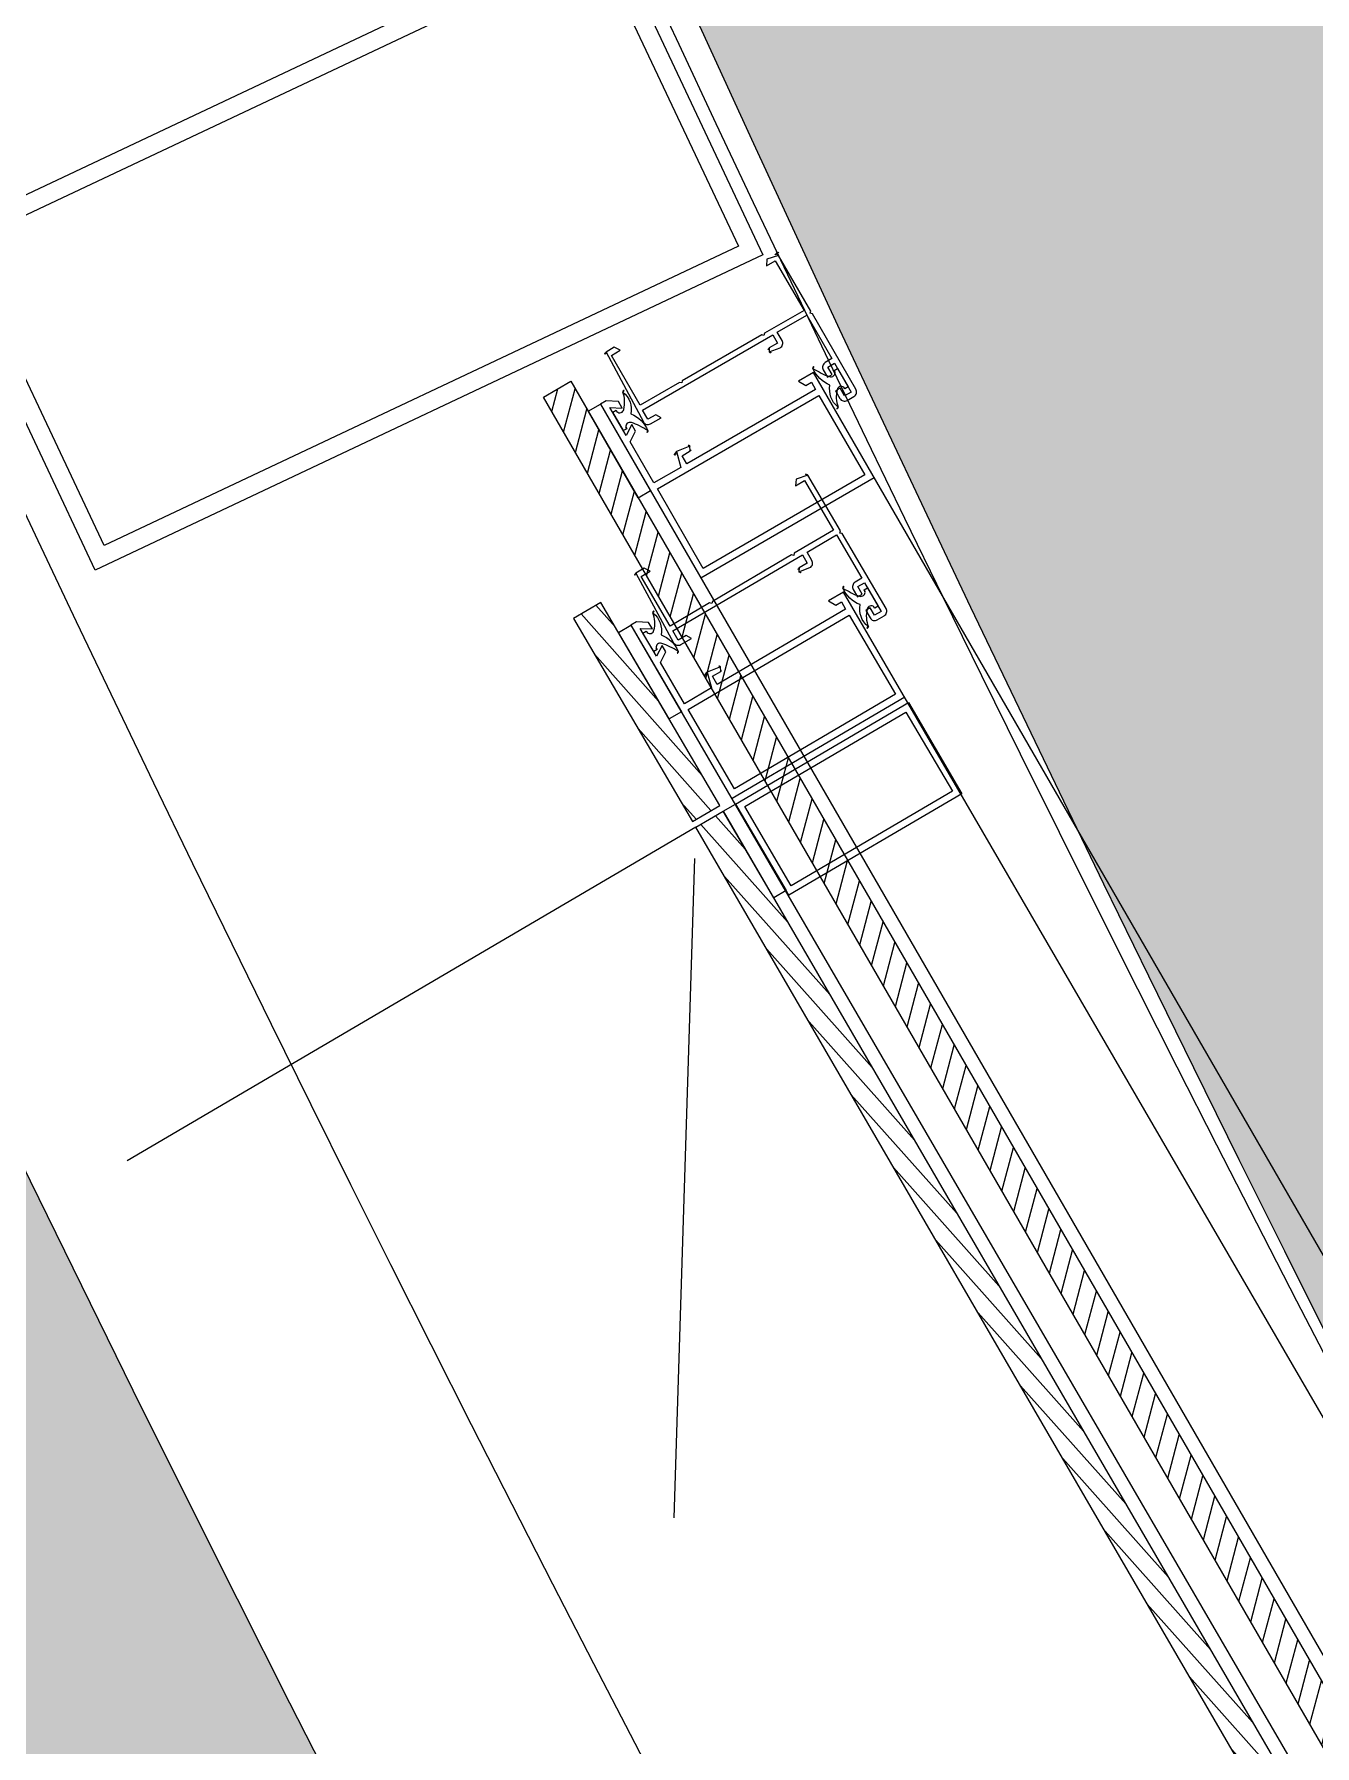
# Model space of a CAD drawing. Header units: millimetres. Extents: x 837111 to 838100, y 1172930 to 1173673.
# Drawn here: x 837821.2411 to 837821.4839, y 1173298.5622 to 1173298.8866 of the extents above; entities that cross this region are included whole.
import ezdxf

# ---------------------------------------------------------------- set-up
doc = ezdxf.new("R2010")
doc.units = ezdxf.units.MM
doc.linetypes.add('OLD-ANT-PLANTAS PROPUESTAS$0$HIDDEN', pattern=[0.375, 0.25, -0.125])
doc.linetypes.add('OLD-ANT-PLANTAS PROPUESTAS$0$KCIG-AP-DW-XR-VENTANERIA$0$HIDDEN', pattern=[0.375, 0.25, -0.125])
for name, color, linetype in [('.', 255, 'Continuous'), ('INT-MUEBLES', 251, 'Continuous'), ('OLD-ANT-PLANTAS PROPUESTAS$0$A-ANOTAC-TEXTO', 1, 'Continuous'), ('OLD-ANT-PLANTAS PROPUESTAS$0$A-BORDE DE LOSA PERFIL IPE', 2, 'Continuous'), ('OLD-ANT-PLANTAS PROPUESTAS$0$A-FONDO_253', 253, 'Continuous'), ('OLD-ANT-PLANTAS PROPUESTAS$0$A-Linea-3', 3, 'Continuous'), ('OLD-ANT-PLANTAS PROPUESTAS$0$KCIG-AP-DW-XR-VENTANERIA$0$A-A BORDILLO', 1, 'Continuous'), ('OLD-ANT-PLANTAS PROPUESTAS$0$KCIG-AP-DW-XR-VENTANERIA$0$A-A PERFIL ESTRUCTURAL VENTANERIA', 1, 'Continuous')]:
    doc.layers.add(name, color=color, linetype=linetype)
pattern_1 = [(322.89836094, (340.6535, 1859.182), (4.213567166, 5.571003207), [5.08, -1.905]), (52.89836094, (340.6535, 1859.182), (-5.571003207, 4.213567166), [5.08, -1.905])]
pattern_2 = [(360, (-849.747, 1687.621), (9e-16, 6.985), [5.08, -1.905]), (90, (-849.747, 1687.621), (-6.985, 9e-16), [5.08, -1.905])]
pattern_3 = [(180, (851.0446, -1688.314), (3e-08, -6.985), [5.08, -1.905]), (270, (851.0446, -1688.314), (6.985, 3e-08), [5.08, -1.905])]

# ---------------------------------------------------------------- blocks, each defined once
blk = doc.blocks.new('OLD-ANT-PLANTAS PROPUESTAS$0$2DA ETAPA')
at = {"layer": 'OLD-ANT-PLANTAS PROPUESTAS$0$A-ANOTAC-TEXTO', "linetype": 'OLD-ANT-PLANTAS PROPUESTAS$0$HIDDEN', "ltscale": 0.01}
blk.add_ellipse((-1.85304, 9.83103, 0.00111), major_axis=(-4.97409, -19.28), ratio=0.513618, dxfattribs=at)
blk = doc.blocks.new('OLD-ANT-PLANTAS PROPUESTAS$0$v2')
at = {"extrusion": (5.78844e-07, -2.7364e-08, 1)}
h = blk.add_hatch(dxfattribs=at)
h.set_pattern_fill('ANSI31', color=251, scale=0.001, angle=-74.2033)
h.set_pattern_definition([(7.89836093503, (339.7736602, 1857.951647), (-0.000436296468011, 0.0031448800282366), [])])
h.paths.add_polyline_path([(1375994.96036, 428918.90568), (1375994.96071, 428918.91167), (1375995.94197, 428918.85026), (1375995.94162, 428918.84427)])
h.paths.add_polyline_path([(1375995.98778, 428918.84756), (1375995.94327, 428918.85019), (1375995.94292, 428918.8442), (1375995.98743, 428918.84157)])
h.paths.add_polyline_path([(1375994.9149, 428918.91437), (1375994.95941, 428918.91175), (1375994.95906, 428918.90576), (1375994.91455, 428918.90838)])
h = blk.add_hatch(dxfattribs=at)
h.set_pattern_fill('ANGLE', color=255, angle=-74.2033)
h.set_pattern_definition(pattern_1)
edge = h.paths.add_edge_path()
edge.add_line((1375995.96348, 428918.80221), (1375995.96368, 428918.80551))
edge.add_line((1375995.96368, 428918.80551), (1375995.96223, 428918.80478))
edge.add_line((1375995.96223, 428918.80478), (1375995.96216, 428918.80359))
edge.add_line((1375995.96216, 428918.80359), (1375995.96057, 428918.80369))
edge.add_line((1375995.96057, 428918.80369), (1375995.96223, 428918.83184))
edge.add_line((1375995.96223, 428918.83184), (1375995.96402, 428918.83173))
edge.add_line((1375995.96402, 428918.83173), (1375995.96392, 428918.82994))
edge.add_arc((1375995.96432, 428918.82991), 0.0004, 176.626, 266.626)
edge.add_line((1375995.96429, 428918.82951), (1375995.96469, 428918.82949))
edge.add_arc((1375995.96471, 428918.82989), 0.0004, 266.626, 356.626)
edge.add_line((1375995.96511, 428918.82986), (1375995.96525, 428918.83216))
edge.add_arc((1375995.96445, 428918.83221), 0.0008, -3.374, 86.626)
edge.add_line((1375995.9645, 428918.83301), (1375995.9623, 428918.83314))
edge.add_line((1375995.9623, 428918.83314), (1375995.96265, 428918.83903))
edge.add_line((1375995.96265, 428918.83903), (1375995.97167, 428918.83849))
edge.add_line((1375995.97167, 428918.83849), (1375995.97279, 428918.83652))
edge.add_line((1375995.97279, 428918.83652), (1375995.97422, 428918.83644))
edge.add_line((1375995.97422, 428918.83644), (1375995.97307, 428918.83846))
edge.add_line((1375995.97307, 428918.83846), (1375995.97919, 428918.8381))
edge.add_line((1375995.97919, 428918.8381), (1375995.97781, 428918.83623))
edge.add_line((1375995.97781, 428918.83623), (1375995.97924, 428918.83614))
edge.add_line((1375995.97924, 428918.83614), (1375995.98062, 428918.83802))
edge.add_line((1375995.98062, 428918.83802), (1375995.98069, 428918.83926))
edge.add_line((1375995.98069, 428918.83926), (1375994.92097, 428918.9053))
edge.add_line((1375994.92097, 428918.9053), (1375994.92089, 428918.90405))
edge.add_line((1375994.92089, 428918.90405), (1375994.92204, 428918.90203))
edge.add_line((1375994.92204, 428918.90203), (1375994.92347, 428918.90195))
edge.add_line((1375994.92347, 428918.90195), (1375994.92232, 428918.90397))
edge.add_line((1375994.92232, 428918.90397), (1375994.92844, 428918.90361))
edge.add_line((1375994.92844, 428918.90361), (1375994.92706, 428918.90174))
edge.add_line((1375994.92706, 428918.90174), (1375994.92849, 428918.90165))
edge.add_line((1375994.92849, 428918.90165), (1375994.92983, 428918.90347))
edge.add_line((1375994.92983, 428918.90347), (1375994.93886, 428918.90294))
edge.add_line((1375994.93886, 428918.90294), (1375994.93851, 428918.89705))
edge.add_line((1375994.93851, 428918.89705), (1375994.93631, 428918.89718))
edge.add_arc((1375994.93627, 428918.89638), 0.0008, 86.626, 176.626)
edge.add_line((1375994.93547, 428918.89643), (1375994.93533, 428918.89414))
edge.add_arc((1375994.93573, 428918.89411), 0.0004, 176.626, 266.626)
edge.add_line((1375994.93571, 428918.89371), (1375994.93611, 428918.89369))
edge.add_arc((1375994.93613, 428918.89409), 0.0004, 266.6261, 356.6261)
edge.add_line((1375994.93653, 428918.89406), (1375994.93664, 428918.89586))
edge.add_line((1375994.93664, 428918.89586), (1375994.93843, 428918.89576))
edge.add_line((1375994.93843, 428918.89576), (1375994.93677, 428918.8676))
edge.add_line((1375994.93677, 428918.8676), (1375994.93518, 428918.8677))
edge.add_line((1375994.93518, 428918.8677), (1375994.93525, 428918.86889))
edge.add_line((1375994.93525, 428918.86889), (1375994.9339, 428918.86978))
edge.add_line((1375994.9339, 428918.86978), (1375994.9337, 428918.86648))
edge.add_line((1375994.9337, 428918.86648), (1375995.96348, 428918.80221))
h = blk.add_hatch(dxfattribs=at)
h.set_pattern_fill('ANGLE', color=255, angle=-74.2033)
h.set_pattern_definition([(322.89836094, (339.774, 1857.9516), (4.213567166, 5.571003207), [5.08, -1.905]), (52.89836094, (339.774, 1857.9516), (-5.571003207, 4.213567166), [5.08, -1.905])])
h.paths.add_polyline_path([(1375995.98069, 428918.83926), (1375995.96173, 428918.84038), (1375995.96189, 428918.84308), (1375995.98085, 428918.84196)])
edge = h.paths.add_edge_path()
edge.add_line((1375995.97407, 428918.83766), (1375995.97411, 428918.8384))
edge.add_line((1375995.97411, 428918.8384), (1375995.97815, 428918.83816))
edge.add_line((1375995.97815, 428918.83816), (1375995.97811, 428918.83742))
edge.add_line((1375995.97811, 428918.83742), (1375995.97778, 428918.83744))
edge.add_arc((1375995.97798, 428918.83669), 0.000773, 105.0725, 227.475)
edge.add_arc((1375995.98134, 428918.83954), 0.00517, 221.361, 258.4675)
edge.add_arc((1375995.98023, 428918.83424), 0.000248, -93.374, 72.8829, ccw=False)
edge.add_arc((1375995.97988, 428918.83989), 0.00591, 228.4619, 273.2312, ccw=False)
edge.add_arc((1375995.97259, 428918.84032), 0.00591, 260.0209, 304.7901, ccw=False)
edge.add_arc((1375995.97159, 428918.83475), 0.000248, 100.3691, 266.626, ccw=False)
edge.add_arc((1375995.9711, 428918.84016), 0.00519, 274.8502, 311.8254)
edge.add_arc((1375995.97412, 428918.83692), 0.000769, 305.2595, 428.6972)
edge.add_line((1375995.9744, 428918.83764), (1375995.97407, 428918.83766))
edge.add_line((1375995.97407, 428918.83766), (1375995.9744, 428918.83764))
edge.add_line((1375995.9744, 428918.83764), (1375995.97407, 428918.83766))
edge = h.paths.add_edge_path()
edge.add_line((1375995.96167, 428918.79875), (1375995.96163, 428918.79801))
edge.add_line((1375995.96163, 428918.79801), (1375995.95759, 428918.79825))
edge.add_line((1375995.95759, 428918.79825), (1375995.95763, 428918.79899))
edge.add_line((1375995.95763, 428918.79899), (1375995.95796, 428918.79897))
edge.add_arc((1375995.95776, 428918.79972), 0.000773, 285.0725, 407.4749)
edge.add_arc((1375995.9544, 428918.79687), 0.00517, 41.3611, 78.4675)
edge.add_arc((1375995.95551, 428918.80217), 0.000248, 86.626, 252.8829, ccw=False)
edge.add_arc((1375995.95585, 428918.79652), 0.00591, 48.4619, 93.2312, ccw=False)
edge.add_arc((1375995.96314, 428918.79609), 0.00591, 80.0209, 124.7901, ccw=False)
edge.add_arc((1375995.96415, 428918.80166), 0.000248, -79.6309, 86.626, ccw=False)
edge.add_arc((1375995.96464, 428918.79625), 0.00519, 94.8501, 131.8254)
edge.add_arc((1375995.96162, 428918.79949), 0.000769, 125.2595, 248.6972)
edge.add_line((1375995.96134, 428918.79877), (1375995.96167, 428918.79875))
edge.add_line((1375995.96167, 428918.79875), (1375995.96134, 428918.79877))
edge.add_line((1375995.96134, 428918.79877), (1375995.96167, 428918.79875))
h.paths.add_polyline_path([(1375995.94146, 428918.84158), (1375995.9225, 428918.8427), (1375995.92265, 428918.84539), (1375995.94162, 428918.84427)])
h = blk.add_hatch(dxfattribs=at)
h.set_pattern_fill('ANGLE', color=255, angle=-74.2033)
h.set_pattern_definition(pattern_1)
edge = h.paths.add_edge_path()
edge.add_line((1375995.97451, 428918.80621), (1375995.97482, 428918.8065))
edge.add_line((1375995.97482, 428918.8065), (1375995.97585, 428918.82387))
edge.add_line((1375995.97585, 428918.82387), (1375995.97557, 428918.82418))
edge.add_line((1375995.97557, 428918.82418), (1375995.97588, 428918.82447))
edge.add_line((1375995.97588, 428918.82447), (1375995.97639, 428918.8331))
edge.add_line((1375995.97639, 428918.8331), (1375995.98727, 428918.83246))
edge.add_line((1375995.98727, 428918.83246), (1375995.98716, 428918.83051))
edge.add_line((1375995.98716, 428918.83051), (1375995.98825, 428918.83114))
edge.add_line((1375995.98825, 428918.83114), (1375995.98835, 428918.83295))
edge.add_arc((1375995.98786, 428918.83298), 0.0005, -3.374, 86.626)
edge.add_line((1375995.98789, 428918.83347), (1375995.97341, 428918.83433))
edge.add_arc((1375995.97335, 428918.83333), 0.001, 86.626, 176.626)
edge.add_line((1375995.97235, 428918.83339), (1375995.97222, 428918.83109))
edge.add_line((1375995.97222, 428918.83109), (1375995.97325, 428918.83161))
edge.add_line((1375995.97325, 428918.83161), (1375995.97335, 428918.83333))
edge.add_line((1375995.97335, 428918.83333), (1375995.97535, 428918.83321))
edge.add_line((1375995.97535, 428918.83321), (1375995.97367, 428918.80476))
edge.add_line((1375995.97367, 428918.80476), (1375995.97187, 428918.80487))
edge.add_line((1375995.97187, 428918.80487), (1375995.97198, 428918.80666))
edge.add_arc((1375995.97158, 428918.80669), 0.0004, -3.374, 86.626)
edge.add_line((1375995.9716, 428918.80709), (1375995.9714, 428918.8071))
edge.add_arc((1375995.97138, 428918.8067), 0.0004, 86.626, 176.626)
edge.add_line((1375995.97098, 428918.80672), (1375995.97088, 428918.80493))
edge.add_arc((1375995.97187, 428918.80487), 0.001, 176.626, 266.626)
edge.add_line((1375995.97181, 428918.80387), (1375995.97361, 428918.80376))
edge.add_line((1375995.97361, 428918.80376), (1375995.97323, 428918.79732))
edge.add_line((1375995.97323, 428918.79732), (1375995.96375, 428918.79788))
edge.add_line((1375995.96375, 428918.79788), (1375995.96383, 428918.79933))
edge.add_arc((1375995.96284, 428918.79939), 0.001, -3.374, 86.626)
edge.add_line((1375995.96289, 428918.80039), (1375995.96125, 428918.80049))
edge.add_line((1375995.96125, 428918.80049), (1375995.96119, 428918.79949))
edge.add_line((1375995.96119, 428918.79949), (1375995.96284, 428918.79939))
edge.add_line((1375995.96284, 428918.79939), (1375995.96275, 428918.79794))
edge.add_line((1375995.96275, 428918.79794), (1375995.95646, 428918.79831))
edge.add_line((1375995.95646, 428918.79831), (1375995.95655, 428918.79976))
edge.add_line((1375995.95655, 428918.79976), (1375995.95819, 428918.79966))
edge.add_line((1375995.95819, 428918.79966), (1375995.95825, 428918.80066))
edge.add_line((1375995.95825, 428918.80066), (1375995.95661, 428918.80076))
edge.add_arc((1375995.95655, 428918.79976), 0.001, 86.626, 176.626)
edge.add_line((1375995.95555, 428918.79982), (1375995.95546, 428918.79832))
edge.add_arc((1375995.95646, 428918.79826), 0.001, 176.626, 266.626)
edge.add_line((1375995.9564, 428918.79726), (1375995.97287, 428918.79629))
edge.add_line((1375995.97287, 428918.79629), (1375995.97319, 428918.79658))
edge.add_line((1375995.97319, 428918.79658), (1375995.97347, 428918.79626))
edge.add_line((1375995.97347, 428918.79626), (1375995.98565, 428918.79554))
edge.add_arc((1375995.98568, 428918.79604), 0.0005, 266.6261, 356.6261)
edge.add_line((1375995.98618, 428918.79601), (1375995.98628, 428918.79781))
edge.add_line((1375995.98628, 428918.79781), (1375995.98528, 428918.79857))
edge.add_line((1375995.98528, 428918.79857), (1375995.98516, 428918.79662))
edge.add_line((1375995.98516, 428918.79662), (1375995.97428, 428918.79726))
edge.add_line((1375995.97428, 428918.79726), (1375995.97479, 428918.8059))
edge.add_line((1375995.97479, 428918.8059), (1375995.97451, 428918.80621))
at = {"color": 251, "linetype": 'OLD-ANT-PLANTAS PROPUESTAS$0$KCIG-AP-DW-XR-VENTANERIA$0$HIDDEN', "ltscale": 0.5, "extrusion": (5.78844e-07, -2.7364e-08, 1), "elevation": 0.78475}
for points in [[(1375995.94197, 428918.85026), (1375995.96009, 428919.1575), (1375994.97882, 428919.21891), (1375994.96071, 428918.91167)], [(1375994.96071, 428918.91167), (1375995.46945, 428919.18821), (1375995.94197, 428918.85026)]]:
    blk.add_lwpolyline(points, dxfattribs=at)
at = {"color": 4, "extrusion": (5.78844e-07, -2.7364e-08, 1), "elevation": 0.78475}
for points in [[(1375994.96036, 428918.90568), (1375994.96071, 428918.91167), (1375995.94197, 428918.85026), (1375995.94162, 428918.84427)], [(1375995.98778, 428918.84756), (1375995.94327, 428918.85019), (1375995.94292, 428918.8442), (1375995.98743, 428918.84157)]]:
    blk.add_lwpolyline(points, close=True, dxfattribs=at)
at = {"color": 2, "extrusion": (5.78844e-07, -2.7364e-08, 1), "elevation": 0.78475}
blk.add_lwpolyline([(1375995.96348, 428918.80221), (1375995.96368, 428918.80551), (1375995.96223, 428918.80478), (1375995.96216, 428918.80359), (1375995.96057, 428918.80369), (1375995.96223, 428918.83184), (1375995.96402, 428918.83173), (1375995.96392, 428918.82994, 0.414213), (1375995.96429, 428918.82951), (1375995.96469, 428918.82949, 0.414214), (1375995.96511, 428918.82986), (1375995.96525, 428918.83216, 0.414214), (1375995.9645, 428918.83301), (1375995.9623, 428918.83314), (1375995.96265, 428918.83903), (1375995.97167, 428918.83849), (1375995.97279, 428918.83652), (1375995.97422, 428918.83644), (1375995.97307, 428918.83846), (1375995.97919, 428918.8381), (1375995.97781, 428918.83623), (1375995.97924, 428918.83614), (1375995.98062, 428918.83802), (1375995.98069, 428918.83926), (1375994.92097, 428918.9053), (1375994.92089, 428918.90405), (1375994.92204, 428918.90203), (1375994.92347, 428918.90195), (1375994.92232, 428918.90397), (1375994.92844, 428918.90361), (1375994.92706, 428918.90174), (1375994.92849, 428918.90165), (1375994.92983, 428918.90347), (1375994.93886, 428918.90294), (1375994.93851, 428918.89705), (1375994.93631, 428918.89718, 0.414214), (1375994.93547, 428918.89643), (1375994.93533, 428918.89414, 0.414214), (1375994.93571, 428918.89371), (1375994.93611, 428918.89369, 0.414213), (1375994.93653, 428918.89406), (1375994.93664, 428918.89586), (1375994.93843, 428918.89576), (1375994.93677, 428918.8676), (1375994.93518, 428918.8677), (1375994.93525, 428918.86889), (1375994.9339, 428918.86978), (1375994.9337, 428918.86648), (1375995.96348, 428918.80221)], format="xyb", dxfattribs=at)
at = {"color": 253, "extrusion": (5.78844e-07, -2.7364e-08, 1), "elevation": 0.78475}
for points in [[(1375995.94146, 428918.84158), (1375995.9225, 428918.8427), (1375995.92265, 428918.84539), (1375995.94162, 428918.84427)], [(1375995.98069, 428918.83926), (1375995.96173, 428918.84038), (1375995.96189, 428918.84308), (1375995.98085, 428918.84196)]]:
    blk.add_lwpolyline(points, close=True, dxfattribs=at)
at = {"color": 2, "extrusion": (5.78844e-07, -2.7364e-08, 1), "elevation": 0.78475}
for points in [[(1375995.9215, 428918.84275), (1375995.94146, 428918.84158), (1375995.93923, 428918.80364), (1375995.91926, 428918.80482)], [(1375995.92272, 428918.84138), (1375995.94009, 428918.84036), (1375995.938, 428918.80502), (1375995.92063, 428918.80604)], [(1375995.94398, 428918.84013), (1375995.96135, 428918.8391), (1375995.95927, 428918.80376), (1375995.9419, 428918.80479)]]:
    blk.add_lwpolyline(points, close=True, dxfattribs=at)
blk.add_lwpolyline([(1375995.94276, 428918.8415), (1375995.94052, 428918.80357)], dxfattribs=at)
at = {"color": 253, "extrusion": (5.78844e-07, -2.7364e-08, 1), "elevation": 0.78475}
for points in [[(1375995.97407, 428918.83766), (1375995.97411, 428918.8384), (1375995.97815, 428918.83816), (1375995.97811, 428918.83742), (1375995.97778, 428918.83744, 0.591413), (1375995.97746, 428918.83612, 0.163337), (1375995.9803, 428918.83447, -0.886725), (1375995.98022, 428918.83399, -0.197866), (1375995.97597, 428918.83547, -0.197866), (1375995.97157, 428918.8345, -0.886725), (1375995.97154, 428918.83499, 0.162749), (1375995.97456, 428918.83629, 0.597526), (1375995.9744, 428918.83764), (1375995.97407, 428918.83766), (1375995.9744, 428918.83764)], [(1375995.96167, 428918.79875), (1375995.96163, 428918.79801), (1375995.95759, 428918.79825), (1375995.95763, 428918.79899), (1375995.95796, 428918.79897, 0.591413), (1375995.95828, 428918.80029, 0.163337), (1375995.95543, 428918.80194, -0.886725), (1375995.95552, 428918.80242, -0.197866), (1375995.95977, 428918.80094, -0.197866), (1375995.96417, 428918.80191, -0.886725), (1375995.9642, 428918.80142, 0.162749), (1375995.96117, 428918.80012, 0.597526), (1375995.96134, 428918.79877), (1375995.96167, 428918.79875), (1375995.96134, 428918.79877)]]:
    blk.add_lwpolyline(points, format="xyb", close=True, dxfattribs=at)
at = {"color": 2, "extrusion": (5.78844e-07, -2.7364e-08, 1), "elevation": 0.78475}
blk.add_lwpolyline([(1375995.97451, 428918.80621), (1375995.97482, 428918.8065), (1375995.97585, 428918.82387), (1375995.97557, 428918.82418), (1375995.97588, 428918.82447), (1375995.97639, 428918.8331), (1375995.98727, 428918.83246), (1375995.98716, 428918.83051), (1375995.98825, 428918.83114), (1375995.98835, 428918.83295, 0.414214), (1375995.98789, 428918.83347), (1375995.97341, 428918.83433, 0.414214), (1375995.97235, 428918.83339), (1375995.97222, 428918.83109), (1375995.97325, 428918.83161), (1375995.97335, 428918.83333), (1375995.97535, 428918.83321), (1375995.97367, 428918.80476), (1375995.97187, 428918.80487), (1375995.97198, 428918.80666, 0.414214), (1375995.9716, 428918.80709), (1375995.9714, 428918.8071, 0.414214), (1375995.97098, 428918.80672), (1375995.97088, 428918.80493, 0.414214), (1375995.97181, 428918.80387), (1375995.97361, 428918.80376), (1375995.97323, 428918.79732), (1375995.96375, 428918.79788), (1375995.96383, 428918.79933, 0.414214), (1375995.96289, 428918.80039), (1375995.96125, 428918.80049), (1375995.96119, 428918.79949), (1375995.96284, 428918.79939), (1375995.96275, 428918.79794), (1375995.95646, 428918.79831), (1375995.95655, 428918.79976), (1375995.95819, 428918.79966), (1375995.95825, 428918.80066), (1375995.95661, 428918.80076, 0.414214), (1375995.95555, 428918.79982), (1375995.95546, 428918.79832, 0.414214), (1375995.9564, 428918.79726), (1375995.97287, 428918.79629), (1375995.97319, 428918.79658), (1375995.97347, 428918.79626), (1375995.98565, 428918.79554, 0.414214), (1375995.98618, 428918.79601), (1375995.98628, 428918.79781), (1375995.98528, 428918.79857), (1375995.98516, 428918.79662), (1375995.97428, 428918.79726), (1375995.97479, 428918.8059)], format="xyb", close=True, dxfattribs=at)
blk = doc.blocks.new('muebles opcion lina 1')
at = {"layer": '.', "true_color": 0xffffff}
h = blk.add_hatch(color=7, dxfattribs=at)
h.dxf.hatch_style = 1
edge = h.paths.add_edge_path()
edge.add_line((-151.38015, -1473.22037), (-150.71886, -1473.04681))
edge.add_arc((-143.97092, -1471.06736), 7.03229, 158.895725, 196.348609, ccw=False)
edge.add_line((-150.53152, -1468.53527), (-151.09162, -1468.34482))
edge.add_arc((-144.25493, -1471.19573), 7.40729, 157.363819, 195.862608)
at = {"layer": 'INT-MUEBLES', "elevation": 0}
blk.add_lwpolyline([(-151.38015, -1473.22037), (-150.71886, -1473.04681, -0.164889), (-150.53152, -1468.53527), (-151.09162, -1468.34482, 0.169581), (-151.38015, -1473.22037)], format="xyb", dxfattribs=at)
blk = doc.blocks.new('OLD-ANT-PLANTAS PROPUESTAS$0$KCIG-AP-DW-XR-VENTANERIA$0$A-VENT PERFIL EST')
h = blk.add_hatch()
h.set_pattern_fill('ANGLE', color=255, angle=-37.1016)
h.set_pattern_definition(pattern_2)
h.paths.add_polyline_path([(-0.035, 0.14), (0.035, 0.14), (0.035, 0), (-0.035, 0)])
h = blk.add_hatch()
h.set_pattern_fill('ANGLE', color=251, angle=-37.1016)
h.set_pattern_definition(pattern_2)
h.paths.add_polyline_path([(-0.0315, 0.1365), (0.0315, 0.1365), (0.0315, 0.0035), (-0.0315, 0.0035)], flags=16)
h.paths.add_polyline_path([(-0.035, 0.14), (0.035, 0.14), (0.035, 0), (-0.035, 0)])
at = {"layer": 'OLD-ANT-PLANTAS PROPUESTAS$0$KCIG-AP-DW-XR-VENTANERIA$0$A-A PERFIL ESTRUCTURAL VENTANERIA'}
for points in [[(-0.035, 0.14), (0.035, 0.14), (0.035, 0), (-0.035, 0)], [(-0.0315, 0.1365), (0.0315, 0.1365), (0.0315, 0.0035), (-0.0315, 0.0035)]]:
    blk.add_lwpolyline(points, close=True, dxfattribs=at)
blk = doc.blocks.new('*U181')
h = blk.add_hatch()
h.set_pattern_fill('ANSI31', color=251, scale=0.001, angle=-217.1016)
h.set_pattern_definition([(225.00000022, (850.951503, -1687.595085), (0.002245064039, -0.0022450640216), [])])
h.paths.add_polyline_path([(1.06808, 0.04605), (1.06808, 0.05205), (0.00143, 0.05205), (0.00143, 0.04605)])
h = blk.add_hatch()
h.set_pattern_fill('ANGLE', color=255, angle=-217.1016)
h.set_pattern_definition(pattern_3)
h.paths.add_polyline_path([(0.00802, 0.04335), (0.02702, 0.04335), (0.02702, 0.04605), (0.00802, 0.04605)])
edge = h.paths.add_edge_path()
edge.add_line((0.01454, 0.04136), (0.01454, 0.0421))
edge.add_line((0.01454, 0.0421), (0.01049, 0.0421))
edge.add_line((0.01049, 0.0421), (0.01049, 0.04136))
edge.add_line((0.01049, 0.04136), (0.01082, 0.04136))
edge.add_arc((0.01058, 0.04063), 0.000773, -50.8489, 71.5536, ccw=False)
edge.add_arc((0.00739, 0.04367), 0.00517, 278.1585, 315.265, ccw=False)
edge.add_arc((0.00819, 0.03831), 0.000248, 103.7431, 269.9999)
edge.add_arc((0.00887, 0.04393), 0.00591, 263.3948, 308.1641)
edge.add_arc((0.01617, 0.04393), 0.00591, 231.8359, 276.6051)
edge.add_arc((0.01685, 0.03831), 0.000248, 270, 436.2568)
edge.add_arc((0.01765, 0.04368), 0.00519, 224.8007, 261.7759, ccw=False)
edge.add_arc((0.01445, 0.04063), 0.000769, 107.9288, 231.3665, ccw=False)
edge.add_line((0.01421, 0.04136), (0.01454, 0.04136))
edge.add_line((0.01454, 0.04136), (0.01421, 0.04136))
edge.add_line((0.01421, 0.04136), (0.01454, 0.04136))
edge = h.paths.add_edge_path()
edge.add_line((0.02463, 0.00179), (0.02463, 0.00105))
edge.add_line((0.02463, 0.00105), (0.02867, 0.00105))
edge.add_line((0.02867, 0.00105), (0.02867, 0.00179))
edge.add_line((0.02867, 0.00179), (0.02834, 0.00179))
edge.add_arc((0.02859, 0.00252), 0.000773, 129.1511, 251.5535, ccw=False)
edge.add_arc((0.03177, -0.00052), 0.00517, 98.1585, 135.265, ccw=False)
edge.add_arc((0.03098, 0.00484), 0.000248, 283.7431, 449.9999)
edge.add_arc((0.0303, -0.00078), 0.00591, 83.3949, 128.1641)
edge.add_arc((0.023, -0.00078), 0.00591, 51.8359, 96.6051)
edge.add_arc((0.02232, 0.00484), 0.000248, 90, 256.2568)
edge.add_arc((0.02152, -0.00053), 0.00519, 44.8007, 81.7759, ccw=False)
edge.add_arc((0.02472, 0.00252), 0.000769, -72.0712, 51.3666, ccw=False)
edge.add_line((0.02496, 0.00179), (0.02463, 0.00179))
edge.add_line((0.02463, 0.00179), (0.02496, 0.00179))
edge.add_line((0.02496, 0.00179), (0.02463, 0.00179))
h = blk.add_hatch()
h.set_pattern_fill('ANGLE', color=255, angle=-217.1016)
h.set_pattern_definition([(180, (850.891, -1688.314), (3e-08, -6.985), [5.08, -1.905]), (270, (850.891, -1688.314), (6.985, 3e-08), [5.08, -1.905])])
edge = h.paths.add_edge_path()
edge.add_line((0.02302, 0.00535), (0.02302, 0.00865))
edge.add_line((0.02302, 0.00865), (0.02442, 0.00784))
edge.add_line((0.02442, 0.00784), (0.02442, 0.00665))
edge.add_line((0.02442, 0.00665), (0.02602, 0.00665))
edge.add_line((0.02602, 0.00665), (0.02602, 0.03485))
edge.add_line((0.02602, 0.03485), (0.02422, 0.03485))
edge.add_line((0.02422, 0.03485), (0.02422, 0.03305))
edge.add_arc((0.02382, 0.03305), 0.0004, 270, 359.9999, ccw=False)
edge.add_line((0.02382, 0.03265), (0.02342, 0.03265))
edge.add_arc((0.02342, 0.03305), 0.0004, 180, 270, ccw=False)
edge.add_line((0.02302, 0.03305), (0.02302, 0.03535))
edge.add_arc((0.02382, 0.03535), 0.0008, 90, 180, ccw=False)
edge.add_line((0.02382, 0.03615), (0.02602, 0.03615))
edge.add_line((0.02602, 0.03615), (0.02602, 0.04205))
edge.add_line((0.02602, 0.04205), (0.01698, 0.04205))
edge.add_line((0.01698, 0.04205), (0.01575, 0.04015))
edge.add_line((0.01575, 0.04015), (0.01432, 0.04015))
edge.add_line((0.01432, 0.04015), (0.01558, 0.0421))
edge.add_line((0.01558, 0.0421), (0.00945, 0.0421))
edge.add_line((0.00945, 0.0421), (0.01072, 0.04015))
edge.add_line((0.01072, 0.04015), (0.00929, 0.04015))
edge.add_line((0.00929, 0.04015), (0.00802, 0.0421))
edge.add_line((0.00802, 0.0421), (0.00802, 0.04335))
edge.add_line((0.00802, 0.04335), (1.06149, 0.04335))
edge.add_line((1.06149, 0.04335), (1.06149, 0.0421))
edge.add_line((1.06149, 0.0421), (1.06022, 0.04015))
edge.add_line((1.06022, 0.04015), (1.05879, 0.04015))
edge.add_line((1.05879, 0.04015), (1.06006, 0.0421))
edge.add_line((1.06006, 0.0421), (1.05393, 0.0421))
edge.add_line((1.05393, 0.0421), (1.05519, 0.04015))
edge.add_line((1.05519, 0.04015), (1.05376, 0.04015))
edge.add_line((1.05376, 0.04015), (1.05253, 0.04205))
edge.add_line((1.05253, 0.04205), (1.04349, 0.04205))
edge.add_line((1.04349, 0.04205), (1.04349, 0.03615))
edge.add_line((1.04349, 0.03615), (1.04569, 0.03615))
edge.add_arc((1.04569, 0.03535), 0.0008, 0, 90, ccw=False)
edge.add_line((1.04649, 0.03535), (1.04649, 0.03305))
edge.add_arc((1.04609, 0.03305), 0.0004, -90, 0, ccw=False)
edge.add_line((1.04609, 0.03265), (1.04569, 0.03265))
edge.add_arc((1.04569, 0.03305), 0.0004, 180, 270, ccw=False)
edge.add_line((1.04529, 0.03305), (1.04529, 0.03485))
edge.add_line((1.04529, 0.03485), (1.04349, 0.03485))
edge.add_line((1.04349, 0.03485), (1.04349, 0.00665))
edge.add_line((1.04349, 0.00665), (1.04509, 0.00665))
edge.add_line((1.04509, 0.00665), (1.04509, 0.00784))
edge.add_line((1.04509, 0.00784), (1.04649, 0.00865))
edge.add_line((1.04649, 0.00865), (1.04649, 0.00535))
edge.add_line((1.04649, 0.00535), (0.02302, 0.00535))
h = blk.add_hatch()
h.set_pattern_fill('ANGLE', color=255, angle=-217.1016)
h.set_pattern_definition(pattern_3)
edge = h.paths.add_edge_path()
edge.add_line((0.01225, 0.01), (0.01195, 0.0103))
edge.add_line((0.01195, 0.0103), (0.01195, 0.0277))
edge.add_line((0.01195, 0.0277), (0.01225, 0.028))
edge.add_line((0.01225, 0.028), (0.01195, 0.0283))
edge.add_line((0.01195, 0.0283), (0.01195, 0.03695))
edge.add_line((0.01195, 0.03695), (0.00105, 0.03695))
edge.add_line((0.00105, 0.03695), (0.00105, 0.035))
edge.add_line((0.00105, 0.035), (0, 0.03569))
edge.add_line((0, 0.03569), (0, 0.0375))
edge.add_arc((0.0005, 0.0375), 0.0005, 90, 180, ccw=False)
edge.add_line((0.0005, 0.038), (0.015, 0.038))
edge.add_arc((0.015, 0.037), 0.001, 0, 90, ccw=False)
edge.add_line((0.016, 0.037), (0.016, 0.0347))
edge.add_line((0.016, 0.0347), (0.015, 0.03527))
edge.add_line((0.015, 0.03527), (0.015, 0.037))
edge.add_line((0.015, 0.037), (0.013, 0.037))
edge.add_line((0.013, 0.037), (0.013, 0.0085))
edge.add_line((0.013, 0.0085), (0.0148, 0.0085))
edge.add_line((0.0148, 0.0085), (0.0148, 0.0103))
edge.add_arc((0.0152, 0.0103), 0.0004, 90, 180, ccw=False)
edge.add_line((0.0152, 0.0107), (0.0154, 0.0107))
edge.add_arc((0.0154, 0.0103), 0.0004, -0.0001, 89.9999, ccw=False)
edge.add_line((0.0158, 0.0103), (0.0158, 0.0085))
edge.add_arc((0.0148, 0.0085), 0.001, -90, 0, ccw=False)
edge.add_line((0.0148, 0.0075), (0.013, 0.0075))
edge.add_line((0.013, 0.0075), (0.013, 0.00105))
edge.add_line((0.013, 0.00105), (0.0225, 0.00105))
edge.add_line((0.0225, 0.00105), (0.0225, 0.0025))
edge.add_arc((0.0235, 0.0025), 0.001, 90, 180, ccw=False)
edge.add_line((0.0235, 0.0035), (0.02515, 0.0035))
edge.add_line((0.02515, 0.0035), (0.02515, 0.0025))
edge.add_line((0.02515, 0.0025), (0.0235, 0.0025))
edge.add_line((0.0235, 0.0025), (0.0235, 0.00105))
edge.add_line((0.0235, 0.00105), (0.0298, 0.00105))
edge.add_line((0.0298, 0.00105), (0.0298, 0.0025))
edge.add_line((0.0298, 0.0025), (0.02815, 0.0025))
edge.add_line((0.02815, 0.0025), (0.02815, 0.0035))
edge.add_line((0.02815, 0.0035), (0.0298, 0.0035))
edge.add_arc((0.0298, 0.0025), 0.001, 0, 90, ccw=False)
edge.add_line((0.0308, 0.0025), (0.0308, 0.001))
edge.add_arc((0.0298, 0.001), 0.001, -90, 0, ccw=False)
edge.add_line((0.0298, 0), (0.0133, 0))
edge.add_line((0.0133, 0), (0.013, 0.0003))
edge.add_line((0.013, 0.0003), (0.0127, 0))
edge.add_line((0.0127, 0), (0.0005, 0))
edge.add_arc((0.0005, 0.0005), 0.0005, 180, 270, ccw=False)
edge.add_line((0, 0.0005), (0, 0.0023))
edge.add_line((0, 0.0023), (0.00105, 0.003))
edge.add_line((0.00105, 0.003), (0.00105, 0.00105))
edge.add_line((0.00105, 0.00105), (0.01195, 0.00105))
edge.add_line((0.01195, 0.00105), (0.01195, 0.0097))
edge.add_line((0.01195, 0.0097), (0.01225, 0.01))
at = {"color": 4}
blk.add_lwpolyline([(1.06808, 0.04605), (1.06808, 0.05205), (0.00143, 0.05205), (0.00143, 0.04605)], close=True, dxfattribs=at)
at = {"color": 253}
blk.add_lwpolyline([(0.00802, 0.04335), (0.02702, 0.04335), (0.02702, 0.04605), (0.00802, 0.04605)], close=True, dxfattribs=at)
at = {"color": 2}
blk.add_lwpolyline([(0.02302, 0.00535), (0.02302, 0.00865), (0.02442, 0.00784), (0.02442, 0.00665), (0.02602, 0.00665), (0.02602, 0.03485), (0.02422, 0.03485), (0.02422, 0.03305, -0.414213), (0.02382, 0.03265), (0.02342, 0.03265, -0.414214), (0.02302, 0.03305), (0.02302, 0.03535, -0.414214), (0.02382, 0.03615), (0.02602, 0.03615), (0.02602, 0.04205), (0.01698, 0.04205), (0.01575, 0.04015), (0.01432, 0.04015), (0.01558, 0.0421), (0.00945, 0.0421), (0.01072, 0.04015), (0.00929, 0.04015), (0.00802, 0.0421), (0.00802, 0.04335), (1.06149, 0.04335)], format="xyb", dxfattribs=at)
for points in [[(1.04649, 0.00535), (0.02302, 0.00535)], [(0.04602, 0.04335), (0.04602, 0.00535)]]:
    blk.add_lwpolyline(points, dxfattribs=at)
at = {"color": 253}
for points in [[(0.01454, 0.04136), (0.01454, 0.0421), (0.01049, 0.0421), (0.01049, 0.04136), (0.01082, 0.04136, -0.591413), (0.01107, 0.04003, -0.163337), (0.00813, 0.03855, 0.886725), (0.00819, 0.03806, 0.197866), (0.01252, 0.03928, 0.197866), (0.01685, 0.03806, 0.886725), (0.01691, 0.03855, -0.162749), (0.01397, 0.04003, -0.597526), (0.01421, 0.04136), (0.01454, 0.04136), (0.01421, 0.04136)], [(0.02463, 0.00179), (0.02463, 0.00105), (0.02867, 0.00105), (0.02867, 0.00179), (0.02834, 0.00179, -0.591413), (0.0281, 0.00312, -0.163337), (0.03104, 0.0046, 0.886725), (0.03098, 0.00509, 0.197866), (0.02665, 0.00387, 0.197866), (0.02232, 0.00509, 0.886725), (0.02226, 0.0046, -0.162749), (0.0252, 0.00312, -0.597526), (0.02496, 0.00179), (0.02463, 0.00179), (0.02496, 0.00179)]]:
    blk.add_lwpolyline(points, format="xyb", close=True, dxfattribs=at)
at = {"color": 2}
blk.add_lwpolyline([(0.04472, 0.04205), (0.02732, 0.04205), (0.02732, 0.00665), (0.04472, 0.00665)], close=True, dxfattribs=at)
blk.add_lwpolyline([(0.01225, 0.01), (0.01195, 0.0103), (0.01195, 0.0277), (0.01225, 0.028), (0.01195, 0.0283), (0.01195, 0.03695), (0.00105, 0.03695), (0.00105, 0.035), (0, 0.03569), (0, 0.0375, -0.414214), (0.0005, 0.038), (0.015, 0.038, -0.414214), (0.016, 0.037), (0.016, 0.0347), (0.015, 0.03527), (0.015, 0.037), (0.013, 0.037), (0.013, 0.0085), (0.0148, 0.0085), (0.0148, 0.0103, -0.414214), (0.0152, 0.0107), (0.0154, 0.0107, -0.414214), (0.0158, 0.0103), (0.0158, 0.0085, -0.414214), (0.0148, 0.0075), (0.013, 0.0075), (0.013, 0.00105), (0.0225, 0.00105), (0.0225, 0.0025, -0.414214), (0.0235, 0.0035), (0.02515, 0.0035), (0.02515, 0.0025), (0.0235, 0.0025), (0.0235, 0.00105), (0.0298, 0.00105), (0.0298, 0.0025), (0.02815, 0.0025), (0.02815, 0.0035), (0.0298, 0.0035, -0.414214), (0.0308, 0.0025), (0.0308, 0.001, -0.414214), (0.0298, 0), (0.0133, 0), (0.013, 0.0003), (0.0127, 0), (0.0005, 0, -0.414214), (0, 0.0005), (0, 0.0023), (0.00105, 0.003), (0.00105, 0.00105), (0.01195, 0.00105), (0.01195, 0.0097)], format="xyb", close=True, dxfattribs=at)
for points in [[(0, 0.00055), (0, -0.00034)], [(0.0005, 0), (-0.00025, 0)]]:
    blk.add_lwpolyline(points)

msp = doc.modelspace()

# ---------------------------------------------------------------- hatches: boundary and pattern name
at = {"layer": 'OLD-ANT-PLANTAS PROPUESTAS$0$A-FONDO_253'}
h = msp.add_hatch(color=256, dxfattribs=at)
h.dxf.hatch_style = 1
edge = h.paths.add_edge_path(flags=16)
edge.add_arc((837846.52998, 1173295.95272), 7.58681, 283.247257, 358.059537, ccw=False)
edge.add_arc((837850.98838, 1173281.9316), 7.17194, 112.286354, 191.82705)
edge.add_arc((837834.73464, 1173278.78855), 9.38442, -50.435658, 10.269951, ccw=False)
edge.add_arc((837836.75005, 1173276.39052), 6.2521, 215.492828, 309.323406, ccw=False)
edge.add_arc((837839.32319, 1173278.17696), 9.38442, 124.236679, 215.251892, ccw=False)
edge.add_arc((837831.60589, 1173289.39146), 4.22928, 305.19357, 455.52067)
edge.add_arc((837830.09505, 1173303.87898), 10.33698, 219.23705, 276.130723, ccw=False)
edge.add_arc((837827.43063, 1173301.6864), 6.88642, 124.760143, 219.129648, ccw=False)
edge.add_arc((837829.38201, 1173298.84058), 10.33698, 56.261491, 124.652742, ccw=False)
edge.add_arc((837840.80375, 1173317.23085), 11.32236, 239.886744, 421.470829)
edge.add_arc((837858.65935, 1173341.39899), 18.89914, 173.438899, 228.802814, ccw=False)
edge.add_arc((837850.17494, 1173342.37473), 10.35881, 80.764968, 173.438301, ccw=False)
edge.add_arc((837848.80415, 1173333.94512), 18.89914, 8.127636, 80.764376, ccw=False)
edge.add_arc((837881.84483, 1173340.77576), 14.92256, 196.181751, 260.449835)
edge.add_arc((837878.03575, 1173314.58118), 11.556, 37.219344, 83.374794, ccw=False)
edge.add_arc((837882.51745, 1173318.44893), 5.65968, -57.83243, 33.47958, ccw=False)
edge.add_arc((837879.24255, 1173323.83283), 11.96104, 260.107537, 301.716358, ccw=False)
edge.add_arc((837872.69872, 1173296.56663), 16.1206, 73.831703, 104.338494)
edge.add_arc((837874.28327, 1173292.54631), 20.41524, 105.852972, 171.125373)
edge = h.paths.add_edge_path()
edge.add_arc((837846.52998, 1173295.95272), 7.73681, 283.335958, 357.991783, ccw=False)
edge.add_arc((837850.98838, 1173281.9316), 7.02194, 112.382115, 191.843528)
edge.add_arc((837834.73464, 1173278.78855), 9.53442, -50.437549, 10.282314, ccw=False)
edge.add_arc((837836.75005, 1173276.39052), 6.4021, 215.49, 309.326234, ccw=False)
edge.add_arc((837839.32319, 1173278.17696), 9.53442, 124.244304, 215.253784, ccw=False)
edge.add_arc((837831.60589, 1173289.39146), 4.07928, 305.21093, 455.5096)
edge.add_arc((837830.09505, 1173303.87898), 10.48698, 219.236284, 276.126305, ccw=False)
edge.add_arc((837827.43063, 1173301.6864), 7.03642, 124.758996, 219.130795, ccw=False)
edge.add_arc((837829.38201, 1173298.84058), 10.48698, 56.287607, 124.653508, ccw=False)
edge.add_arc((837840.80375, 1173317.23085), 11.17236, 239.91092, 421.555765)
edge.add_arc((837858.65935, 1173341.39899), 19.04914, 173.438899, 228.853162, ccw=False)
edge.add_arc((837850.17494, 1173342.37473), 10.50881, 80.764973, 173.438305, ccw=False)
edge.add_arc((837848.80415, 1173333.94512), 19.04914, 8.159545, 80.764379, ccw=False)
edge.add_arc((837881.84483, 1173340.77576), 14.77256, 196.222524, 260.435068)
edge.add_arc((837878.03575, 1173314.58118), 11.706, 37.195454, 83.355942, ccw=False)
edge.add_arc((837882.51745, 1173318.44893), 5.80968, -57.838271, 33.528032, ccw=False)
edge.add_arc((837879.24255, 1173323.83283), 12.11104, 260.068422, 301.719142, ccw=False)
edge.add_arc((837872.69872, 1173296.56663), 15.9706, 73.802363, 104.331385)
edge.add_arc((837874.28327, 1173292.54631), 20.26524, 105.85858, 171.099852)

# ---------------------------------------------------------------- linework, layer by layer
at = {"layer": 'OLD-ANT-PLANTAS PROPUESTAS$0$A-BORDE DE LOSA PERFIL IPE'}
for points in [[(837854.26204, 1173295.6816, -0.33778), (837848.31456, 1173288.42454, 0.361311), (837844.11593, 1173280.49042, -0.271319), (837840.80729, 1173271.43817, -0.433963), (837831.53735, 1173272.67371, -0.419383), (837833.95796, 1173286.05855, 0.7694), (837831.21423, 1173293.4519, -0.253457), (837821.97243, 1173297.24576, -0.436743), (837823.41899, 1173307.46722, -0.307477), (837835.20254, 1173307.564, 1.014458), (837846.12518, 1173327.0545, -0.246615), (837839.73497, 1173343.5756, -0.427946), (837851.86144, 1173352.74732, -0.32784), (837867.66045, 1173336.64876, 0.287749), (837879.39014, 1173326.20856, -0.204182), (837887.36049, 1173321.65788, -0.421215), (837885.61, 1173313.53075, -0.183763), (837877.15374, 1173311.90328, 0.134002), (837868.74552, 1173312.04023, 0.292616), (837854.26204, 1173295.6816)], [(837854.11244, 1173295.69583, -0.338541), (837848.26853, 1173288.5678, 0.361702), (837843.9687, 1173280.46166, -0.271252), (837840.71199, 1173271.55401, -0.433934), (837831.65966, 1173272.76054, -0.419413), (837834.0434, 1173285.93525, 0.769597), (837831.19901, 1173293.60112, -0.253474), (837822.0887, 1173297.34053, -0.436731), (837823.50439, 1173307.34391, -0.307598), (837835.1232, 1173307.43661, 1.01392), (837846.21138, 1173327.17838, -0.246382), (837839.88398, 1173343.55846, -0.427946), (837851.83737, 1173352.59927, -0.327994), (837867.51346, 1173336.61706, 0.288012), (837879.36901, 1173326.06001, -0.204159), (837887.23809, 1173321.57103, -0.420936), (837885.53064, 1173313.65804, -0.183574), (837877.18765, 1173312.04963, 0.133903), (837868.70645, 1173312.18507, 0.292763)]]:
    msp.add_lwpolyline(points, format="xyb", close=True, dxfattribs=at)
at = {"layer": 'OLD-ANT-PLANTAS PROPUESTAS$0$KCIG-AP-DW-XR-VENTANERIA$0$A-A BORDILLO'}
for points in [[(837845.86057, 1173327.8018, -0.057873), (837848.98322, 1173325.4639, -0.285426), (837851.80664, 1173313.56336, -0.0005), (837851.79442, 1173313.52973, -0.413063), (837837.1505, 1173306.25794, -0.051877), (837835.00747, 1173307.2901, 0.156475), (837829.05445, 1173308.99934, 0.061925), (837826.5737, 1173308.61223, 0.082657), (837823.61758, 1173307.21584, 0.160405), (837821.09022, 1173303.87321, 0.092327), (837820.74016, 1173301.41978, 0.16052), (837822.22756, 1173297.50417, 0.082931), (837824.68258, 1173295.32877, 0.062129), (837826.94381, 1173294.26728, 0.143325), (837832.72277, 1173294.11427), (837832.72277, 1173294.11427, -0.731947), (837835.00972, 1173286.19026), (837835.00972, 1173286.19026, 0.076656), (837833.43659, 1173285.26454, 0.228899), (837830.09314, 1173278.00657, 0.06884), (837830.48267, 1173275.52729, 0.067785)], [(837829.94336, 1173277.99378, -0.229182), (837833.34122, 1173285.38032, -0.076215), (837834.94284, 1173286.32496), (837834.94284, 1173286.32496, 0.728187), (837832.73789, 1173293.96497), (837832.73789, 1173293.96497, -0.144971), (837826.8975, 1173294.12516, -0.062333), (837824.6026, 1173295.20188), (837824.60252, 1173295.20192, -0.082917), (837822.11107, 1173297.40968, -0.160527), (837820.5903, 1173301.41325, -0.092341), (837820.94817, 1173303.92143, -0.160438), (837823.53227, 1173307.33921, -0.082851), (837826.54059, 1173308.75877, -0.000008), (837826.54092, 1173308.75887, -0.062032), (837829.0407, 1173309.14952, -0.156493), (837835.08619, 1173307.41778, 0.051877), (837837.20126, 1173306.3991, 0.412981), (837851.65232, 1173313.57968, 0.286245), (837848.87836, 1173325.35575, 0.058052), (837845.77293, 1173327.67851, -0.231654)]]:
    msp.add_lwpolyline(points, format="xyb", dxfattribs=at)

# ---------------------------------------------------------------- block references
at = {"extrusion": (6.37013e-08, 4.4763e-07, 1), "xscale": -1, "rotation": 120.02148389526}
msp.add_blockref('*U181', (837821.38196, 1173298.8451, 0.57857), dxfattribs=at)
at = {"extrusion": (2.92029e-07, -3.79001e-07, 1), "rotation": 123.7560871958042}
msp.add_blockref('OLD-ANT-PLANTAS PROPUESTAS$0$v2', (1959012.97056, 267613.58154, -0.20001), dxfattribs=at)
at = {"layer": 'INT-MUEBLES', "color": 6, "rotation": 37.10163905756178}
msp.add_blockref('muebles opcion lina 1', (837055.68808, 1174562.35968), dxfattribs=at)
at = {"layer": 'OLD-ANT-PLANTAS PROPUESTAS$0$A-Linea-3', "rotation": 21.51347069009891}
msp.add_blockref('OLD-ANT-PLANTAS PROPUESTAS$0$2DA ETAPA', (837819.23924, 1173270.28804, -0.00111), dxfattribs=at)
at = {"layer": 'OLD-ANT-PLANTAS PROPUESTAS$0$KCIG-AP-DW-XR-VENTANERIA$0$A-A PERFIL ESTRUCTURAL VENTANERIA', "extrusion": (2.11205e-06, -4.47613e-06, 1), "rotation": 115.2601858537259}
msp.add_blockref('OLD-ANT-PLANTAS PROPUESTAS$0$KCIG-AP-DW-XR-VENTANERIA$0$A-VENT PERFIL EST', (837821.3643, 1173298.8764, -3.48231), dxfattribs=at)

doc.saveas('drawing.dxf')
